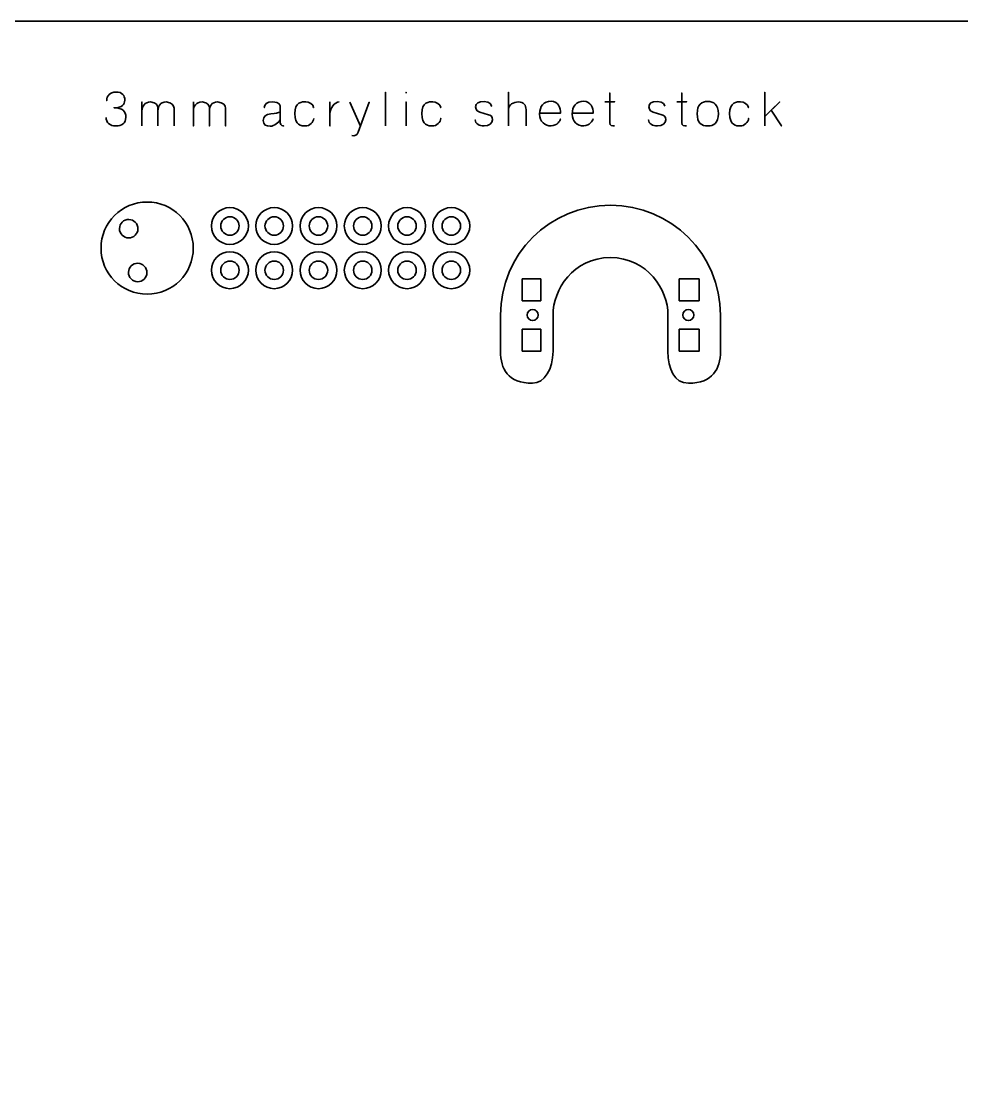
# Model space of a CAD drawing. Header units: inches. Extents: x 215 to 985, y -885 to -315.
# Drawn here: x 469.7 to 724.7, y -600.2 to -315.2 of the extents above; entities that cross this region are included whole.
import ezdxf

# ---------------------------------------------------------------- set-up
doc = ezdxf.new("R2010")
doc.units = ezdxf.units.IN
doc.header["$MEASUREMENT"] = 0
doc.layers.add('Layer 1', color=7, linetype='Continuous')

# ---------------------------------------------------------------- blocks, each defined once
blk = doc.blocks.new('block 2')
at = {"layer": 'Layer 1', "color": 250, "lineweight": 35, "true_color": 0x323232}
blk.add_open_spline([(498.87, -383.85), (498.62, -382.5), (499.52, -381.19), (500.88, -380.95), (502.24, -380.7), (503.54, -381.6), (503.79, -382.96), (504.04, -384.32), (503.13, -385.62), (501.78, -385.87), (500.42, -386.11), (499.12, -385.21), (498.87, -383.85)], degree=3, knots=[0, 0, 0, 0, 1, 1, 1, 2, 2, 2, 3, 3, 3, 4, 4, 4, 4], dxfattribs=at)
blk = doc.blocks.new('block 3')
at = {"layer": 'Layer 1', "color": 250, "lineweight": 35, "true_color": 0x323232}
blk.add_open_spline([(496.44, -371.98), (496.19, -370.62), (497.09, -369.32), (498.45, -369.08), (499.81, -368.83), (501.11, -369.73), (501.36, -371.09), (501.6, -372.45), (500.7, -373.75), (499.34, -373.99), (497.99, -374.24), (496.68, -373.34), (496.44, -371.98)], degree=3, knots=[0, 0, 0, 0, 1, 1, 1, 2, 2, 2, 3, 3, 3, 4, 4, 4, 4], dxfattribs=at)
blk = doc.blocks.new('block 4')
at = {"layer": 'Layer 1', "color": 250, "lineweight": 35, "true_color": 0x323232}
blk.add_open_spline([(516.39, -376.8), (516.39, -383.7), (510.79, -389.3), (503.89, -389.3), (496.99, -389.3), (491.39, -383.7), (491.39, -376.8), (491.39, -369.89), (496.99, -364.3), (503.89, -364.3), (510.79, -364.3), (516.39, -369.89), (516.39, -376.8)], degree=3, knots=[0, 0, 0, 0, 1, 1, 1, 2, 2, 2, 3, 3, 3, 4, 4, 4, 4], dxfattribs=at)
blk = doc.blocks.new('block 284')
at = {"layer": 'Layer 1', "color": 179, "lineweight": 35, "true_color": 0x231f20}
for points, knots in [([(492.76, -341.38), (492.76, -342.74), (493.75, -343.68), (495.38, -343.68), (497, -343.68), (498.12, -343.01), (498.12, -341.33), (498.12, -339.65), (497.13, -338.75), (494.92, -338.75), (497.12, -338.77), (497.83, -337.86), (497.83, -336.65), (497.83, -335.43), (497.21, -334.47), (495.48, -334.47), (493.76, -334.47), (492.94, -335.55), (492.94, -336.77), (492.94, -335.55), (493.76, -334.47), (495.48, -334.47), (497.21, -334.47), (497.83, -335.43), (497.83, -336.65), (497.83, -337.86), (497.12, -338.77), (494.92, -338.75), (497.13, -338.75), (498.12, -339.65), (498.12, -341.33), (498.12, -343.01), (497, -343.68), (495.38, -343.68), (493.75, -343.68), (492.76, -342.74), (492.76, -341.38)], [0, 0, 0, 0, 1, 1, 1, 2, 2, 2, 3, 3, 3, 4, 4, 4, 5, 5, 5, 6, 6, 6, 7, 7, 7, 8, 8, 8, 9, 9, 9, 10, 10, 10, 11, 11, 11, 12, 12, 12, 12]), ([(568.48, -343.68), (568.48, -343.68), (568.48, -334.52), (568.48, -334.52), (568.48, -334.52), (568.48, -343.68), (568.48, -343.68)], [0, 0, 0, 0, 1, 1, 1, 2, 2, 2, 2]), ([(574.09, -334.74), (574.09, -334.74), (574.09, -334.51), (574.09, -334.51), (574.09, -334.51), (574.09, -334.74), (574.09, -334.74)], [0, 0, 0, 0, 1, 1, 1, 2, 2, 2, 2]), ([(601.85, -343.68), (601.85, -343.68), (601.85, -334.52), (601.85, -334.52), (601.85, -334.52), (601.85, -343.68), (601.85, -343.68)], [0, 0, 0, 0, 1, 1, 1, 2, 2, 2, 2]), ([(630.55, -343.62), (629.93, -343.65), (629.26, -343.68), (629.26, -342.83), (629.26, -341.97), (629.26, -334.7), (629.26, -334.7), (629.26, -334.7), (629.26, -341.97), (629.26, -342.83), (629.26, -343.68), (629.93, -343.65), (630.55, -343.62)], [0, 0, 0, 0, 1, 1, 1, 2, 2, 2, 3, 3, 3, 4, 4, 4, 4]), ([(650.07, -343.62), (649.45, -343.65), (648.78, -343.68), (648.78, -342.83), (648.78, -341.97), (648.78, -334.7), (648.78, -334.7), (648.78, -334.7), (648.78, -341.97), (648.78, -342.83), (648.78, -343.68), (649.45, -343.65), (650.07, -343.62)], [0, 0, 0, 0, 1, 1, 1, 2, 2, 2, 3, 3, 3, 4, 4, 4, 4]), ([(671.27, -343.68), (671.27, -343.68), (671.27, -341.12), (671.27, -341.12), (671.27, -341.12), (673.02, -339.41), (673.02, -339.41), (673.02, -339.41), (675.79, -343.68), (675.79, -343.68), (675.79, -343.68), (673.02, -339.41), (673.02, -339.41), (673.02, -339.41), (675.36, -337.17), (675.36, -337.17), (675.36, -337.17), (671.27, -341.12), (671.27, -341.12), (671.27, -341.12), (671.27, -334.52), (671.27, -334.52), (671.27, -334.52), (671.27, -343.68), (671.27, -343.68)], [0, 0, 0, 0, 1, 1, 1, 2, 2, 2, 3, 3, 3, 4, 4, 4, 5, 5, 5, 6, 6, 6, 7, 7, 7, 8, 8, 8, 8]), ([(506.82, -343.68), (506.82, -343.68), (506.82, -339.44), (506.82, -338.85), (506.82, -338.27), (506.44, -337.18), (504.83, -337.17), (503.21, -337.15), (502.49, -338.41), (502.49, -339.58), (502.49, -338.41), (503.21, -337.15), (504.83, -337.17), (506.44, -337.18), (506.82, -338.27), (506.82, -338.85), (506.82, -339.44), (506.82, -343.68), (506.82, -343.68)], [0, 0, 0, 0, 1, 1, 1, 2, 2, 2, 3, 3, 3, 4, 4, 4, 5, 5, 5, 6, 6, 6, 6]), ([(502.49, -343.68), (502.49, -343.68), (502.49, -337.17), (502.49, -337.17), (502.49, -337.17), (502.49, -343.68), (502.49, -343.68)], [0, 0, 0, 0, 1, 1, 1, 2, 2, 2, 2]), ([(511.19, -343.68), (511.19, -343.68), (511.19, -339.44), (511.19, -338.85), (511.19, -338.27), (510.63, -337.18), (509.02, -337.17), (507.4, -337.15), (506.82, -338.41), (506.82, -339.58), (506.82, -338.41), (507.4, -337.15), (509.02, -337.17), (510.63, -337.18), (511.19, -338.27), (511.19, -338.85), (511.19, -339.44), (511.19, -343.68), (511.19, -343.68)], [0, 0, 0, 0, 1, 1, 1, 2, 2, 2, 3, 3, 3, 4, 4, 4, 5, 5, 5, 6, 6, 6, 6]), ([(520.76, -338.85), (520.76, -338.27), (520.38, -337.18), (518.77, -337.17), (517.16, -337.15), (516.43, -338.41), (516.43, -339.58), (516.43, -338.41), (517.16, -337.15), (518.77, -337.17), (520.38, -337.18), (520.76, -338.27), (520.76, -338.85), (520.76, -339.44), (520.76, -343.68), (520.76, -343.68), (520.76, -343.68), (520.76, -339.44), (520.76, -338.85)], [0, 0, 0, 0, 1, 1, 1, 2, 2, 2, 3, 3, 3, 4, 4, 4, 5, 5, 5, 6, 6, 6, 6]), ([(516.43, -337.17), (516.43, -337.17), (516.43, -343.68), (516.43, -343.68), (516.43, -343.68), (516.43, -337.17), (516.43, -337.17)], [0, 0, 0, 0, 1, 1, 1, 2, 2, 2, 2]), ([(525.13, -338.85), (525.13, -338.27), (524.57, -337.18), (522.96, -337.17), (521.35, -337.15), (520.76, -338.41), (520.76, -339.58), (520.76, -338.41), (521.35, -337.15), (522.96, -337.17), (524.57, -337.18), (525.13, -338.27), (525.13, -338.85), (525.13, -339.44), (525.13, -343.68), (525.13, -343.68), (525.13, -343.68), (525.13, -339.44), (525.13, -338.85)], [0, 0, 0, 0, 1, 1, 1, 2, 2, 2, 3, 3, 3, 4, 4, 4, 5, 5, 5, 6, 6, 6, 6]), ([(539.98, -342.85), (539.98, -342.85), (539.98, -338.68), (539.98, -338.68), (539.98, -338.14), (539.71, -337.13), (538, -337.13), (536.28, -337.13), (535.65, -337.9), (535.65, -338.7), (535.65, -337.9), (536.28, -337.13), (538, -337.13), (539.71, -337.13), (539.98, -338.14), (539.98, -338.68), (539.98, -338.68), (539.98, -342.85), (539.98, -342.85), (539.98, -343.62), (540.88, -343.68), (540.88, -343.68), (540.88, -343.68), (539.98, -343.62), (539.98, -342.85)], [0, 0, 0, 0, 1, 1, 1, 2, 2, 2, 3, 3, 3, 4, 4, 4, 5, 5, 5, 6, 6, 6, 7, 7, 7, 8, 8, 8, 8]), ([(549.06, -341.61), (549.02, -342.68), (547.88, -343.68), (546.8, -343.68), (545.73, -343.68), (543.89, -343.5), (543.89, -340.32), (543.89, -337.14), (545.95, -337.1), (546.85, -337.1), (547.75, -337.1), (548.95, -337.8), (549.02, -338.69), (548.95, -337.8), (547.75, -337.1), (546.85, -337.1), (545.95, -337.1), (543.89, -337.14), (543.89, -340.32), (543.89, -343.5), (545.73, -343.68), (546.8, -343.68), (547.88, -343.68), (549.02, -342.68), (549.06, -341.61)], [0, 0, 0, 0, 1, 1, 1, 2, 2, 2, 3, 3, 3, 4, 4, 4, 5, 5, 5, 6, 6, 6, 7, 7, 7, 8, 8, 8, 8]), ([(555.94, -337.17), (554.76, -337.15), (553.42, -338.89), (553.45, -340.35), (553.42, -338.89), (554.76, -337.15), (555.94, -337.17)], [0, 0, 0, 0, 1, 1, 1, 2, 2, 2, 2]), ([(553.45, -337.17), (553.45, -337.17), (553.45, -343.68), (553.45, -343.68), (553.45, -343.68), (553.45, -337.17), (553.45, -337.17)], [0, 0, 0, 0, 1, 1, 1, 2, 2, 2, 2]), ([(558.86, -337.2), (558.86, -337.2), (561.7, -343.72), (561.7, -343.72), (561.7, -343.72), (558.86, -337.2), (558.86, -337.2)], [0, 0, 0, 0, 1, 1, 1, 2, 2, 2, 2]), ([(559.35, -346.3), (560.2, -346.56), (560.81, -346.11), (561.07, -345.39), (561.07, -345.39), (564.1, -337.25), (564.1, -337.25), (564.1, -337.25), (561.07, -345.39), (561.07, -345.39), (560.81, -346.11), (560.2, -346.56), (559.35, -346.3)], [0, 0, 0, 0, 1, 1, 1, 2, 2, 2, 3, 3, 3, 4, 4, 4, 4]), ([(574.09, -343.67), (574.09, -343.67), (574.09, -337.15), (574.09, -337.15), (574.09, -337.15), (574.09, -343.69), (574.09, -343.67)], [0, 0, 0, 0, 1, 1, 1, 2, 2, 2, 2]), ([(581.23, -343.68), (580.16, -343.68), (578.32, -343.5), (578.32, -340.32), (578.32, -337.14), (580.38, -337.1), (581.28, -337.1), (582.18, -337.1), (583.37, -337.8), (583.45, -338.69), (583.37, -337.8), (582.18, -337.1), (581.28, -337.1), (580.38, -337.1), (578.32, -337.14), (578.32, -340.32), (578.32, -343.5), (580.16, -343.68), (581.23, -343.68), (582.31, -343.68), (583.45, -342.68), (583.49, -341.61), (583.45, -342.68), (582.31, -343.68), (581.23, -343.68)], [0, 0, 0, 0, 1, 1, 1, 2, 2, 2, 3, 3, 3, 4, 4, 4, 5, 5, 5, 6, 6, 6, 7, 7, 7, 8, 8, 8, 8]), ([(595.25, -337.06), (593.65, -337.03), (592.91, -337.53), (592.91, -338.51), (592.91, -339.5), (593.74, -339.81), (594.04, -339.9), (594.04, -339.9), (596.44, -340.61), (596.44, -340.61), (596.76, -340.68), (597.52, -341.03), (597.52, -341.97), (597.52, -342.91), (596.52, -343.68), (595.25, -343.68), (593.98, -343.68), (592.82, -343.01), (592.82, -342.02), (592.82, -343.01), (593.98, -343.68), (595.25, -343.68), (596.52, -343.68), (597.52, -342.91), (597.52, -341.97), (597.52, -341.03), (596.76, -340.68), (596.44, -340.61), (596.44, -340.61), (594.04, -339.9), (594.04, -339.9), (593.74, -339.81), (592.91, -339.5), (592.91, -338.51), (592.91, -337.53), (593.65, -337.03), (595.25, -337.06), (596.85, -337.13), (597.27, -338.02), (597.24, -338.33), (597.27, -338.02), (596.85, -337.13), (595.25, -337.06)], [0, 0, 0, 0, 1, 1, 1, 2, 2, 2, 3, 3, 3, 4, 4, 4, 5, 5, 5, 6, 6, 6, 7, 7, 7, 8, 8, 8, 9, 9, 9, 10, 10, 10, 11, 11, 11, 12, 12, 12, 13, 13, 13, 14, 14, 14, 14]), ([(606.6, -343.68), (606.6, -343.68), (606.6, -340.38), (606.6, -339.22), (606.6, -338.07), (605.9, -337.19), (604.55, -337.17), (603.16, -337.14), (601.85, -337.98), (601.85, -339.08), (601.85, -337.98), (603.16, -337.14), (604.55, -337.17), (605.9, -337.19), (606.6, -338.07), (606.6, -339.22), (606.6, -340.38), (606.6, -343.68), (606.6, -343.68)], [0, 0, 0, 0, 1, 1, 1, 2, 2, 2, 3, 3, 3, 4, 4, 4, 5, 5, 5, 6, 6, 6, 6]), ([(610.29, -340.2), (610.29, -340.2), (615.96, -340.2), (615.96, -340.2), (615.96, -338.79), (615.4, -336.99), (613.38, -336.99), (611.38, -336.99), (610.27, -338.36), (610.27, -340.45), (610.27, -342.56), (611.7, -343.68), (613.38, -343.63), (615.09, -343.58), (615.82, -342.26), (615.91, -341.79), (615.82, -342.26), (615.09, -343.58), (613.38, -343.63), (611.7, -343.68), (610.27, -342.56), (610.27, -340.45), (610.27, -338.36), (611.38, -336.99), (613.38, -336.99), (615.4, -336.99), (615.96, -338.79), (615.96, -340.2), (615.96, -340.2), (610.29, -340.2), (610.29, -340.2)], [0, 0, 0, 0, 1, 1, 1, 2, 2, 2, 3, 3, 3, 4, 4, 4, 5, 5, 5, 6, 6, 6, 7, 7, 7, 8, 8, 8, 9, 9, 9, 10, 10, 10, 10]), ([(619.11, -340.2), (619.11, -340.2), (624.79, -340.2), (624.79, -340.2), (624.79, -338.79), (624.23, -336.99), (622.21, -336.99), (620.2, -336.99), (619.1, -338.36), (619.1, -340.45), (619.1, -342.56), (620.52, -343.68), (622.21, -343.63), (623.91, -343.58), (624.65, -342.26), (624.74, -341.79), (624.65, -342.26), (623.91, -343.58), (622.21, -343.63), (620.52, -343.68), (619.1, -342.56), (619.1, -340.45), (619.1, -338.36), (620.2, -336.99), (622.21, -336.99), (624.23, -336.99), (624.79, -338.79), (624.79, -340.2), (624.79, -340.2), (619.11, -340.2), (619.11, -340.2)], [0, 0, 0, 0, 1, 1, 1, 2, 2, 2, 3, 3, 3, 4, 4, 4, 5, 5, 5, 6, 6, 6, 7, 7, 7, 8, 8, 8, 9, 9, 9, 10, 10, 10, 10]), ([(627.93, -337.1), (627.93, -337.1), (630.58, -337.1), (630.58, -337.1), (630.58, -337.1), (627.93, -337.1), (627.93, -337.1)], [0, 0, 0, 0, 1, 1, 1, 2, 2, 2, 2]), ([(644.21, -338.33), (644.23, -338.02), (643.81, -337.13), (642.21, -337.06), (640.61, -337.03), (639.88, -337.53), (639.88, -338.51), (639.88, -339.5), (640.7, -339.81), (641.01, -339.9), (641.01, -339.9), (643.41, -340.61), (643.41, -340.61), (643.72, -340.68), (644.49, -341.03), (644.49, -341.97), (644.49, -342.91), (643.48, -343.68), (642.21, -343.68), (640.94, -343.68), (639.79, -343.01), (639.79, -342.02), (639.79, -343.01), (640.94, -343.68), (642.21, -343.68), (643.48, -343.68), (644.49, -342.91), (644.49, -341.97), (644.49, -341.03), (643.72, -340.68), (643.41, -340.61), (643.41, -340.61), (641.01, -339.9), (641.01, -339.9), (640.7, -339.81), (639.88, -339.5), (639.88, -338.51), (639.88, -337.53), (640.61, -337.03), (642.21, -337.06), (643.81, -337.13), (644.23, -338.02), (644.21, -338.33)], [0, 0, 0, 0, 1, 1, 1, 2, 2, 2, 3, 3, 3, 4, 4, 4, 5, 5, 5, 6, 6, 6, 7, 7, 7, 8, 8, 8, 9, 9, 9, 10, 10, 10, 11, 11, 11, 12, 12, 12, 13, 13, 13, 14, 14, 14, 14]), ([(647.45, -337.1), (647.45, -337.1), (650.1, -337.1), (650.1, -337.1), (650.1, -337.1), (647.45, -337.1), (647.45, -337.1)], [0, 0, 0, 0, 1, 1, 1, 2, 2, 2, 2]), ([(652.96, -340.35), (652.96, -337.79), (654.27, -337.04), (655.84, -337.04), (657.43, -337.04), (658.72, -337.79), (658.72, -340.35), (658.72, -342.93), (657.43, -343.68), (655.84, -343.68), (654.27, -343.68), (652.96, -342.93), (652.96, -340.35)], [0, 0, 0, 0, 1, 1, 1, 2, 2, 2, 3, 3, 3, 4, 4, 4, 4]), ([(652.96, -340.35), (652.96, -337.79), (654.27, -337.04), (655.84, -337.04), (657.43, -337.04), (658.72, -337.79), (658.72, -340.35), (658.72, -342.93), (657.43, -343.68), (655.84, -343.68), (654.27, -343.68), (652.96, -342.93), (652.96, -340.35)], [0, 0, 0, 0, 1, 1, 1, 2, 2, 2, 3, 3, 3, 4, 4, 4, 4]), ([(664.65, -343.68), (663.59, -343.68), (661.75, -343.5), (661.75, -340.32), (661.75, -337.14), (663.8, -337.1), (664.7, -337.1), (665.61, -337.1), (666.8, -337.8), (666.88, -338.69), (666.8, -337.8), (665.61, -337.1), (664.7, -337.1), (663.8, -337.1), (661.75, -337.14), (661.75, -340.32), (661.75, -343.5), (663.59, -343.68), (664.65, -343.68), (665.73, -343.68), (666.88, -342.68), (666.91, -341.61), (666.88, -342.68), (665.73, -343.68), (664.65, -343.68)], [0, 0, 0, 0, 1, 1, 1, 2, 2, 2, 3, 3, 3, 4, 4, 4, 5, 5, 5, 6, 6, 6, 7, 7, 7, 8, 8, 8, 8]), ([(537.25, -343.76), (536.2, -343.72), (535.36, -343.39), (535.36, -342.22), (535.36, -341.04), (536.07, -340.54), (537.41, -340.42), (538.75, -340.29), (539.34, -340.09), (539.98, -339.91), (539.34, -340.09), (538.75, -340.29), (537.41, -340.42), (536.07, -340.54), (535.36, -341.04), (535.36, -342.22), (535.36, -343.39), (536.2, -343.72), (537.25, -343.76), (538.29, -343.79), (539.6, -342.56), (539.98, -342.02), (539.6, -342.56), (538.29, -343.79), (537.25, -343.76)], [0, 0, 0, 0, 1, 1, 1, 2, 2, 2, 3, 3, 3, 4, 4, 4, 5, 5, 5, 6, 6, 6, 7, 7, 7, 8, 8, 8, 8])]:
    blk.add_open_spline(points, degree=3, knots=knots, dxfattribs=at)
blk = doc.blocks.new('block 292')
at = {"layer": 'Layer 1', "color": 179, "lineweight": 35, "true_color": 0x231f20}
blk.add_open_spline([(659.29, -394.94), (659.29, -378.48), (645.94, -365.14), (629.48, -365.14), (613.02, -365.14), (599.67, -378.48), (599.67, -394.94)], degree=3, knots=[0, 0, 0, 0, 1, 1, 1, 2, 2, 2, 2], dxfattribs=at)
blk = doc.blocks.new('block 291')
at = {"layer": 'Layer 1'}
blk.add_blockref('block 292', (0, 0), dxfattribs=at)
blk = doc.blocks.new('block 294')
at = {"layer": 'Layer 1', "color": 179, "lineweight": 35, "true_color": 0x231f20}
blk.add_open_spline([(613.91, -394.94), (613.91, -388.08), (619.29, -379.37), (629.48, -379.37), (639.57, -379.37), (645.05, -388.08), (645.05, -394.94)], degree=3, knots=[0, 0, 0, 0, 1, 1, 1, 2, 2, 2, 2], dxfattribs=at)
blk = doc.blocks.new('block 293')
at = {"layer": 'Layer 1'}
blk.add_blockref('block 294', (0, 0), dxfattribs=at)
blk = doc.blocks.new('block 296')
at = {"layer": 'Layer 1', "color": 179, "lineweight": 35, "true_color": 0x231f20}
blk.add_lwpolyline([(605.54, -391.09), (605.54, -385.13), (610.59, -385.13), (610.59, -391.09), (605.54, -391.09)], dxfattribs=at)
blk = doc.blocks.new('block 295')
at = {"layer": 'Layer 1'}
blk.add_blockref('block 296', (0, 0), dxfattribs=at)
blk = doc.blocks.new('block 298')
at = {"layer": 'Layer 1', "color": 179, "lineweight": 35, "true_color": 0x231f20}
blk.add_lwpolyline([(605.54, -404.76), (605.54, -398.8), (610.59, -398.8), (610.59, -404.76), (605.54, -404.76)], dxfattribs=at)
blk = doc.blocks.new('block 297')
at = {"layer": 'Layer 1'}
blk.add_blockref('block 298', (0, 0), dxfattribs=at)
blk = doc.blocks.new('block 300')
at = {"layer": 'Layer 1', "color": 179, "lineweight": 35, "true_color": 0x231f20}
blk.add_open_spline([(608.37, -393.45), (607.54, -393.45), (606.88, -394.12), (606.88, -394.94), (606.88, -395.76), (607.54, -396.43), (608.37, -396.43), (609.19, -396.43), (609.86, -395.76), (609.86, -394.94), (609.86, -394.12), (609.19, -393.45), (608.37, -393.45)], degree=3, knots=[0, 0, 0, 0, 1, 1, 1, 2, 2, 2, 3, 3, 3, 4, 4, 4, 4], dxfattribs=at)
blk = doc.blocks.new('block 299')
at = {"layer": 'Layer 1'}
blk.add_blockref('block 300', (0, 0), dxfattribs=at)
blk = doc.blocks.new('block 302')
at = {"layer": 'Layer 1', "color": 179, "lineweight": 35, "true_color": 0x231f20}
blk.add_lwpolyline([(648.1, -391.09), (648.1, -385.13), (653.5, -385.13), (653.5, -391.09), (648.1, -391.09)], dxfattribs=at)
blk = doc.blocks.new('block 301')
at = {"layer": 'Layer 1'}
blk.add_blockref('block 302', (0, 0), dxfattribs=at)
blk = doc.blocks.new('block 304')
at = {"layer": 'Layer 1', "color": 179, "lineweight": 35, "true_color": 0x231f20}
blk.add_lwpolyline([(648.1, -404.76), (648.1, -398.8), (653.5, -398.8), (653.5, -404.76), (648.1, -404.76)], dxfattribs=at)
blk = doc.blocks.new('block 303')
at = {"layer": 'Layer 1'}
blk.add_blockref('block 304', (0, 0), dxfattribs=at)
blk = doc.blocks.new('block 306')
at = {"layer": 'Layer 1', "color": 179, "lineweight": 35, "true_color": 0x231f20}
blk.add_open_spline([(650.59, -393.45), (649.77, -393.45), (649.1, -394.12), (649.1, -394.94), (649.1, -395.76), (649.77, -396.43), (650.59, -396.43), (651.41, -396.43), (652.08, -395.76), (652.08, -394.94), (652.08, -394.12), (651.41, -393.45), (650.59, -393.45)], degree=3, knots=[0, 0, 0, 0, 1, 1, 1, 2, 2, 2, 3, 3, 3, 4, 4, 4, 4], dxfattribs=at)
blk = doc.blocks.new('block 305')
at = {"layer": 'Layer 1'}
blk.add_blockref('block 306', (0, 0), dxfattribs=at)
blk = doc.blocks.new('block 308')
at = {"layer": 'Layer 1', "color": 179, "lineweight": 35, "true_color": 0x231f20}
blk.add_open_spline([(613.91, -404.76), (613.91, -409.56), (611.56, -413.46), (608.37, -413.46), (601.66, -413.46), (599.67, -409.56), (599.67, -404.76)], degree=3, knots=[0, 0, 0, 0, 1, 1, 1, 2, 2, 2, 2], dxfattribs=at)
blk = doc.blocks.new('block 307')
at = {"layer": 'Layer 1'}
blk.add_blockref('block 308', (0, 0), dxfattribs=at)
blk = doc.blocks.new('block 310')
at = {"layer": 'Layer 1', "color": 179, "lineweight": 35, "true_color": 0x231f20}
blk.add_open_spline([(659.29, -404.76), (659.29, -409.57), (657.2, -413.46), (650.59, -413.46), (646.82, -413.46), (645.05, -409.57), (645.05, -404.76)], degree=3, knots=[0, 0, 0, 0, 1, 1, 1, 2, 2, 2, 2], dxfattribs=at)
blk = doc.blocks.new('block 309')
at = {"layer": 'Layer 1'}
blk.add_blockref('block 310', (0, 0), dxfattribs=at)
blk = doc.blocks.new('block 312')
at = {"layer": 'Layer 1', "color": 179, "lineweight": 35, "true_color": 0x231f20}
blk.add_lwpolyline([(613.91, -404.94), (613.91, -394.77)], dxfattribs=at)
blk = doc.blocks.new('block 311')
at = {"layer": 'Layer 1'}
blk.add_blockref('block 312', (0, 0), dxfattribs=at)
blk = doc.blocks.new('block 314')
at = {"layer": 'Layer 1', "color": 179, "lineweight": 35, "true_color": 0x231f20}
blk.add_lwpolyline([(645.05, -404.94), (645.05, -394.77)], dxfattribs=at)
blk = doc.blocks.new('block 313')
at = {"layer": 'Layer 1'}
blk.add_blockref('block 314', (0, 0), dxfattribs=at)
blk = doc.blocks.new('block 316')
at = {"layer": 'Layer 1', "color": 179, "lineweight": 35, "true_color": 0x231f20}
blk.add_lwpolyline([(659.31, -404.94), (659.31, -394.77)], dxfattribs=at)
blk = doc.blocks.new('block 315')
at = {"layer": 'Layer 1'}
blk.add_blockref('block 316', (0, 0), dxfattribs=at)
blk = doc.blocks.new('block 318')
at = {"layer": 'Layer 1', "color": 179, "lineweight": 35, "true_color": 0x231f20}
blk.add_lwpolyline([(599.67, -404.76), (599.67, -394.94)], dxfattribs=at)
blk = doc.blocks.new('block 317')
at = {"layer": 'Layer 1'}
blk.add_blockref('block 318', (0, 0), dxfattribs=at)
blk = doc.blocks.new('block 290')
at = {"layer": 'Layer 1'}
for name in ['block 291', 'block 293', 'block 295', 'block 301', 'block 317', 'block 299', 'block 311', 'block 313', 'block 305', 'block 315', 'block 297', 'block 303', 'block 307', 'block 309']:
    blk.add_blockref(name, (0, 0), dxfattribs=at)

msp = doc.modelspace()

# ---------------------------------------------------------------- linework, layer by layer
at = {"layer": 'Layer 1', "color": 179, "lineweight": 35, "true_color": 0x231f20}
msp.add_open_spline([(984.67, -870.21), (984.67, -878.5), (977.96, -885.21), (969.67, -885.21), (969.67, -885.21), (229.67, -885.21), (229.67, -885.21), (221.39, -885.21), (214.67, -878.5), (214.67, -870.21), (214.67, -870.21), (214.67, -330.21), (214.67, -330.21), (214.67, -321.93), (221.39, -315.21), (229.67, -315.21), (229.67, -315.21), (969.67, -315.21), (969.67, -315.21), (977.96, -315.21), (984.67, -321.93), (984.67, -330.21), (984.67, -330.21), (984.67, -870.21), (984.67, -870.21)], degree=3, knots=[0, 0, 0, 0, 1, 1, 1, 2, 2, 2, 3, 3, 3, 4, 4, 4, 5, 5, 5, 6, 6, 6, 7, 7, 7, 8, 8, 8, 8], dxfattribs=at)
at = {"layer": 'Layer 1', "color": 250, "lineweight": 35, "true_color": 0x323232}
for points in [[(531.33, -370.8), (531.33, -373.56), (529.09, -375.8), (526.33, -375.8), (523.57, -375.8), (521.33, -373.56), (521.33, -370.8), (521.33, -368.04), (523.57, -365.8), (526.33, -365.8), (529.09, -365.8), (531.33, -368.04), (531.33, -370.8)], [(543.33, -370.8), (543.33, -373.56), (541.09, -375.8), (538.33, -375.8), (535.57, -375.8), (533.33, -373.56), (533.33, -370.8), (533.33, -368.04), (535.57, -365.8), (538.33, -365.8), (541.09, -365.8), (543.33, -368.04), (543.33, -370.8)], [(555.33, -370.8), (555.33, -373.56), (553.09, -375.8), (550.33, -375.8), (547.57, -375.8), (545.33, -373.56), (545.33, -370.8), (545.33, -368.04), (547.57, -365.8), (550.33, -365.8), (553.09, -365.8), (555.33, -368.04), (555.33, -370.8)], [(567.33, -370.8), (567.33, -373.56), (565.09, -375.8), (562.33, -375.8), (559.57, -375.8), (557.33, -373.56), (557.33, -370.8), (557.33, -368.04), (559.57, -365.8), (562.33, -365.8), (565.09, -365.8), (567.33, -368.04), (567.33, -370.8)], [(579.33, -370.8), (579.33, -373.56), (577.09, -375.8), (574.33, -375.8), (571.57, -375.8), (569.33, -373.56), (569.33, -370.8), (569.33, -368.04), (571.57, -365.8), (574.33, -365.8), (577.09, -365.8), (579.33, -368.04), (579.33, -370.8)], [(591.33, -370.8), (591.33, -373.56), (589.09, -375.8), (586.33, -375.8), (583.57, -375.8), (581.33, -373.56), (581.33, -370.8), (581.33, -368.04), (583.57, -365.8), (586.33, -365.8), (589.09, -365.8), (591.33, -368.04), (591.33, -370.8)], [(528.83, -370.8), (528.83, -372.18), (527.71, -373.3), (526.33, -373.3), (524.95, -373.3), (523.83, -372.18), (523.83, -370.8), (523.83, -369.42), (524.95, -368.3), (526.33, -368.3), (527.71, -368.3), (528.83, -369.42), (528.83, -370.8)], [(540.83, -370.8), (540.83, -372.18), (539.71, -373.3), (538.33, -373.3), (536.95, -373.3), (535.83, -372.18), (535.83, -370.8), (535.83, -369.42), (536.95, -368.3), (538.33, -368.3), (539.71, -368.3), (540.83, -369.42), (540.83, -370.8)], [(552.83, -370.8), (552.83, -372.18), (551.71, -373.3), (550.33, -373.3), (548.95, -373.3), (547.83, -372.18), (547.83, -370.8), (547.83, -369.42), (548.95, -368.3), (550.33, -368.3), (551.71, -368.3), (552.83, -369.42), (552.83, -370.8)], [(564.83, -370.8), (564.83, -372.18), (563.71, -373.3), (562.33, -373.3), (560.95, -373.3), (559.83, -372.18), (559.83, -370.8), (559.83, -369.42), (560.95, -368.3), (562.33, -368.3), (563.71, -368.3), (564.83, -369.42), (564.83, -370.8)], [(576.83, -370.8), (576.83, -372.18), (575.71, -373.3), (574.33, -373.3), (572.95, -373.3), (571.83, -372.18), (571.83, -370.8), (571.83, -369.42), (572.95, -368.3), (574.33, -368.3), (575.71, -368.3), (576.83, -369.42), (576.83, -370.8)], [(588.83, -370.8), (588.83, -372.18), (587.71, -373.3), (586.33, -373.3), (584.95, -373.3), (583.83, -372.18), (583.83, -370.8), (583.83, -369.42), (584.95, -368.3), (586.33, -368.3), (587.71, -368.3), (588.83, -369.42), (588.83, -370.8)], [(531.33, -382.8), (531.33, -385.56), (529.09, -387.8), (526.33, -387.8), (523.57, -387.8), (521.33, -385.56), (521.33, -382.8), (521.33, -380.04), (523.57, -377.8), (526.33, -377.8), (529.09, -377.8), (531.33, -380.04), (531.33, -382.8)], [(543.33, -382.8), (543.33, -385.56), (541.09, -387.8), (538.33, -387.8), (535.57, -387.8), (533.33, -385.56), (533.33, -382.8), (533.33, -380.04), (535.57, -377.8), (538.33, -377.8), (541.09, -377.8), (543.33, -380.04), (543.33, -382.8)], [(555.33, -382.8), (555.33, -385.56), (553.09, -387.8), (550.33, -387.8), (547.57, -387.8), (545.33, -385.56), (545.33, -382.8), (545.33, -380.04), (547.57, -377.8), (550.33, -377.8), (553.09, -377.8), (555.33, -380.04), (555.33, -382.8)], [(567.33, -382.8), (567.33, -385.56), (565.09, -387.8), (562.33, -387.8), (559.57, -387.8), (557.33, -385.56), (557.33, -382.8), (557.33, -380.04), (559.57, -377.8), (562.33, -377.8), (565.09, -377.8), (567.33, -380.04), (567.33, -382.8)], [(579.33, -382.8), (579.33, -385.56), (577.09, -387.8), (574.33, -387.8), (571.57, -387.8), (569.33, -385.56), (569.33, -382.8), (569.33, -380.04), (571.57, -377.8), (574.33, -377.8), (577.09, -377.8), (579.33, -380.04), (579.33, -382.8)], [(591.33, -382.8), (591.33, -385.56), (589.09, -387.8), (586.33, -387.8), (583.57, -387.8), (581.33, -385.56), (581.33, -382.8), (581.33, -380.04), (583.57, -377.8), (586.33, -377.8), (589.09, -377.8), (591.33, -380.04), (591.33, -382.8)], [(528.83, -382.8), (528.83, -384.18), (527.71, -385.3), (526.33, -385.3), (524.95, -385.3), (523.83, -384.18), (523.83, -382.8), (523.83, -381.42), (524.95, -380.3), (526.33, -380.3), (527.71, -380.3), (528.83, -381.42), (528.83, -382.8)], [(540.83, -382.8), (540.83, -384.18), (539.71, -385.3), (538.33, -385.3), (536.95, -385.3), (535.83, -384.18), (535.83, -382.8), (535.83, -381.42), (536.95, -380.3), (538.33, -380.3), (539.71, -380.3), (540.83, -381.42), (540.83, -382.8)], [(552.83, -382.8), (552.83, -384.18), (551.71, -385.3), (550.33, -385.3), (548.95, -385.3), (547.83, -384.18), (547.83, -382.8), (547.83, -381.42), (548.95, -380.3), (550.33, -380.3), (551.71, -380.3), (552.83, -381.42), (552.83, -382.8)], [(564.83, -382.8), (564.83, -384.18), (563.71, -385.3), (562.33, -385.3), (560.95, -385.3), (559.83, -384.18), (559.83, -382.8), (559.83, -381.42), (560.95, -380.3), (562.33, -380.3), (563.71, -380.3), (564.83, -381.42), (564.83, -382.8)], [(576.83, -382.8), (576.83, -384.18), (575.71, -385.3), (574.33, -385.3), (572.95, -385.3), (571.83, -384.18), (571.83, -382.8), (571.83, -381.42), (572.95, -380.3), (574.33, -380.3), (575.71, -380.3), (576.83, -381.42), (576.83, -382.8)], [(588.83, -382.8), (588.83, -384.18), (587.71, -385.3), (586.33, -385.3), (584.95, -385.3), (583.83, -384.18), (583.83, -382.8), (583.83, -381.42), (584.95, -380.3), (586.33, -380.3), (587.71, -380.3), (588.83, -381.42), (588.83, -382.8)]]:
    msp.add_open_spline(points, degree=3, knots=[0, 0, 0, 0, 1, 1, 1, 2, 2, 2, 3, 3, 3, 4, 4, 4, 4], dxfattribs=at)

# ---------------------------------------------------------------- block references
at = {"layer": 'Layer 1'}
for name in ['block 284', 'block 4', 'block 290', 'block 3', 'block 2']:
    msp.add_blockref(name, (0, 0), dxfattribs=at)

doc.saveas('drawing.dxf')
